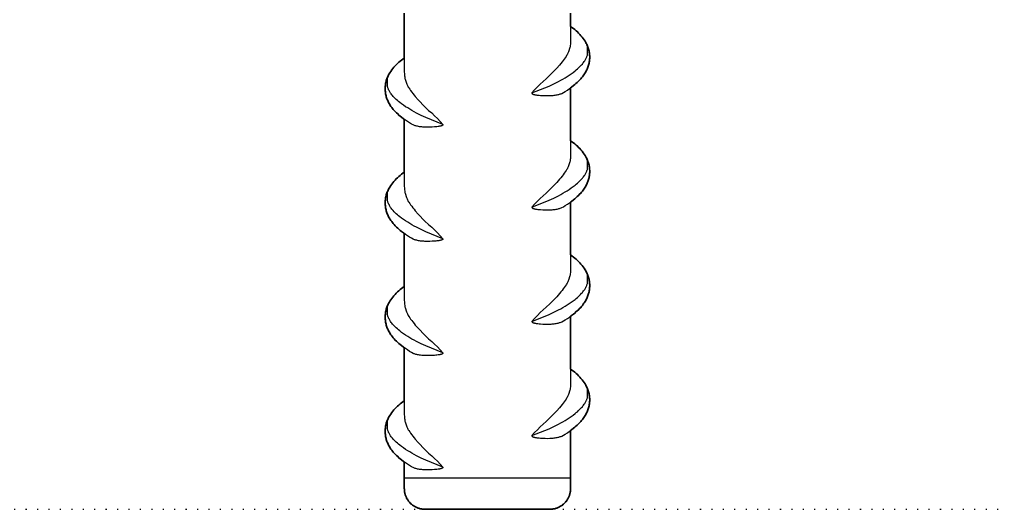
# Model space of a CAD drawing. Header units: millimetres. Extents: x -8 to 1608, y -703 to 404.
# Drawn here: x 689.1 to 784.2, y 0 to 47.1 of the extents above; entities that cross this region are included whole.
import ezdxf

# ---------------------------------------------------------------- set-up
doc = ezdxf.new("R2010")
doc.units = ezdxf.units.MM
doc.linetypes.add('Dots', pattern=[1, 0, -1])
doc.layers.add('Blocks', color=7, linetype='Continuous')
for name, color, linetype, lineweight, true_color in [('Blocks$Inner', 7, 'Continuous', 25, 0x007f00), ('Blocks$Outline', 7, 'Continuous', 35, 0xff3f3f), ('Groud', 7, 'Dots', 25, 0x243775)]:
    doc.layers.add(name, color=color, linetype=linetype, lineweight=lineweight, true_color=true_color)

# ---------------------------------------------------------------- blocks, each defined once
blk = doc.blocks.new('Rebar Coffee Table Front')
at = {"layer": 'Blocks$Inner'}
for points in [[(742.145, 51.585), (742.145, 45.224), (742.134, 44.9), (742.125, 44.785), (742.112, 44.671), (742.103, 44.602), (742.091, 44.534), (742.078, 44.466), (741.951, 44.061), (741.919, 43.988), (741.885, 43.916), (741.848, 43.845), (741.805, 43.766), (741.76, 43.687), (741.712, 43.61), (741.628, 43.481), (741.541, 43.354), (741.438, 43.214), (741.332, 43.077), (741.212, 42.927), (741.088, 42.779), (740.81, 42.463), (740.165, 41.794), (739.806, 41.451), (739.512, 41.198), (739.226, 40.936), (738.949, 40.664), (738.682, 40.384), (738.424, 40.094), (740.074, 40.759), (740.528, 40.971), (740.974, 41.196), (741.192, 41.312), (741.407, 41.432), (741.616, 41.553), (741.823, 41.679), (742.021, 41.806), (742.216, 41.939), (742.401, 42.072), (742.583, 42.21), (742.696, 42.302), (742.808, 42.397), (742.916, 42.495), (743.018, 42.591), (743.116, 42.691), (743.212, 42.794), (743.278, 42.869), (743.341, 42.947), (743.402, 43.027), (743.461, 43.108), (743.504, 43.172), (743.545, 43.237), (743.583, 43.303), (743.62, 43.371), (743.654, 43.439), (743.68, 43.496), (743.704, 43.553), (743.726, 43.61), (743.746, 43.669), (743.764, 43.728), (743.78, 43.788), (743.78, 44.513), (743.764, 44.573), (743.746, 44.632), (743.726, 44.69), (743.704, 44.748), (743.68, 44.805), (743.654, 44.861), (743.544, 45.065), (743.45, 45.204), (743.352, 45.339), (743.249, 45.471), (743.142, 45.6), (743.03, 45.725), (742.915, 45.846), (742.796, 45.964), (742.673, 46.077), (742.546, 46.187), (742.416, 46.292), (742.282, 46.393), (742.145, 46.489)], [(726.145, 48.548), (726.145, 42.187), (726.156, 41.863), (726.165, 41.748), (726.178, 41.634), (726.187, 41.565), (726.199, 41.497), (726.212, 41.429), (726.339, 41.024), (726.371, 40.951), (726.405, 40.879), (726.442, 40.808), (726.485, 40.729), (726.53, 40.65), (726.578, 40.573), (726.662, 40.444), (726.749, 40.317), (726.852, 40.177), (726.958, 40.04), (727.078, 39.89), (727.202, 39.742), (727.48, 39.426), (728.125, 38.757), (728.484, 38.413), (728.778, 38.161), (729.064, 37.899), (729.341, 37.627), (729.608, 37.346), (729.866, 37.057), (728.216, 37.722), (727.762, 37.934), (727.316, 38.159), (727.098, 38.275), (726.883, 38.395), (726.674, 38.516), (726.467, 38.642), (726.269, 38.769), (726.074, 38.902), (725.888, 39.035), (725.707, 39.173), (725.594, 39.265), (725.482, 39.36), (725.373, 39.458), (725.272, 39.554), (725.173, 39.654), (725.078, 39.757), (725.012, 39.832), (724.949, 39.91), (724.888, 39.99), (724.829, 40.071), (724.786, 40.135), (724.745, 40.2), (724.707, 40.266), (724.67, 40.334), (724.636, 40.402), (724.61, 40.459), (724.586, 40.516), (724.564, 40.573), (724.544, 40.632), (724.526, 40.691), (724.51, 40.751), (724.51, 41.476), (724.526, 41.536), (724.544, 41.595), (724.564, 41.653), (724.586, 41.711), (724.61, 41.768), (724.636, 41.824), (724.746, 42.028), (724.84, 42.167), (724.938, 42.302), (725.041, 42.434), (725.148, 42.563), (725.259, 42.688), (725.375, 42.809), (725.494, 42.927), (725.617, 43.04), (725.744, 43.15), (725.874, 43.255), (726.008, 43.356), (726.145, 43.452)], [(738.424, 40.094), (738.424, 40.09), (738.424, 40.086), (738.424, 40.084), (738.424, 40.082), (738.425, 40.08), (738.425, 40.078), (738.425, 40.077), (738.425, 40.075), (738.426, 40.073), (738.426, 40.071), (738.426, 40.069), (738.427, 40.067), (738.427, 40.065), (738.428, 40.064), (738.429, 40.062), (738.429, 40.06), (738.43, 40.058), (738.431, 40.056), (738.431, 40.054), (738.432, 40.053), (738.433, 40.051), (738.434, 40.049), (738.435, 40.047), (738.436, 40.046), (738.437, 40.044), (738.438, 40.042), (738.439, 40.041), (738.44, 40.039), (738.441, 40.037), (738.442, 40.036), (738.444, 40.034), (738.445, 40.032), (738.447, 40.03), (738.448, 40.028), (738.45, 40.027), (738.451, 40.025), (738.453, 40.023), (738.455, 40.021), (738.458, 40.018), (738.462, 40.015), (738.465, 40.012), (738.469, 40.009), (738.473, 40.006), (738.477, 40.003), (738.481, 40.001), (738.485, 39.998), (738.489, 39.995), (738.493, 39.993), (738.501, 39.988), (738.507, 39.985), (738.514, 39.982), (738.526, 39.976), (738.538, 39.971), (738.551, 39.966), (738.564, 39.961), (738.577, 39.957), (738.603, 39.949), (738.642, 39.938), (738.681, 39.929), (738.72, 39.92), (738.759, 39.913), (738.82, 39.902), (738.882, 39.893), (739.003, 39.878), (739.122, 39.865), (739.24, 39.855), (739.469, 39.84), (739.698, 39.831), (739.927, 39.829), (740.156, 39.834), (740.263, 39.839), (740.37, 39.846), (740.473, 39.855), (740.575, 39.866), (740.671, 39.879), (740.767, 39.895), (740.862, 39.914), (740.956, 39.935), (741.024, 39.953), (741.091, 39.973), (741.158, 39.996), (741.224, 40.02), (741.289, 40.047), (741.452, 40.132), (741.635, 40.243), (741.838, 40.374), (742.039, 40.51), (742.233, 40.649), (742.423, 40.795), (742.546, 40.894), (742.667, 40.997), (742.785, 41.103), (742.901, 41.214), (743.013, 41.328), (743.122, 41.445), (743.204, 41.54), (743.283, 41.636), (743.359, 41.736), (743.432, 41.837), (743.492, 41.927), (743.549, 42.018), (743.604, 42.112), (743.655, 42.207), (743.703, 42.303), (743.744, 42.392), (743.783, 42.483), (743.818, 42.575), (743.85, 42.668), (743.879, 42.762), (743.904, 42.857), (743.926, 42.952), (743.945, 43.049), (743.961, 43.146), (743.973, 43.244), (743.981, 43.342), (743.986, 43.44), (743.988, 43.538), (743.986, 43.636), (743.981, 43.735), (743.973, 43.833), (743.961, 43.93), (743.946, 44.027), (743.927, 44.124), (743.905, 44.22), (743.88, 44.315), (743.851, 44.409), (743.819, 44.502), (743.784, 44.594), (743.746, 44.684), (743.704, 44.773), (743.66, 44.861), (743.608, 44.947)], [(729.866, 37.057), (729.866, 37.053), (729.866, 37.049), (729.866, 37.047), (729.865, 37.045), (729.865, 37.043), (729.865, 37.041), (729.865, 37.04), (729.865, 37.038), (729.864, 37.036), (729.864, 37.034), (729.863, 37.032), (729.863, 37.03), (729.862, 37.028), (729.862, 37.026), (729.861, 37.025), (729.861, 37.023), (729.86, 37.021), (729.859, 37.019), (729.859, 37.017), (729.858, 37.016), (729.857, 37.014), (729.856, 37.012), (729.855, 37.01), (729.854, 37.009), (729.853, 37.007), (729.852, 37.005), (729.851, 37.004), (729.85, 37.002), (729.849, 37), (729.848, 36.999), (729.846, 36.997), (729.845, 36.995), (729.843, 36.993), (729.842, 36.991), (729.84, 36.99), (729.839, 36.988), (729.837, 36.986), (729.835, 36.984), (729.832, 36.981), (729.828, 36.978), (729.825, 36.975), (729.821, 36.972), (729.817, 36.969), (729.813, 36.966), (729.809, 36.964), (729.805, 36.961), (729.801, 36.958), (729.797, 36.956), (729.789, 36.951), (729.783, 36.948), (729.776, 36.945), (729.764, 36.939), (729.751, 36.934), (729.739, 36.929), (729.726, 36.924), (729.713, 36.92), (729.687, 36.912), (729.648, 36.901), (729.609, 36.892), (729.57, 36.883), (729.531, 36.876), (729.47, 36.865), (729.408, 36.856), (729.287, 36.841), (729.168, 36.828), (729.05, 36.818), (728.821, 36.803), (728.592, 36.794), (728.363, 36.792), (728.134, 36.797), (728.027, 36.802), (727.92, 36.809), (727.817, 36.818), (727.715, 36.829), (727.619, 36.842), (727.523, 36.858), (727.428, 36.877), (727.334, 36.898), (727.266, 36.916), (727.199, 36.936), (727.132, 36.959), (727.066, 36.983), (727.001, 37.01), (726.838, 37.095), (726.655, 37.206), (726.452, 37.337), (726.251, 37.473), (726.057, 37.612), (725.867, 37.758), (725.744, 37.857), (725.623, 37.96), (725.505, 38.066), (725.389, 38.177), (725.276, 38.291), (725.168, 38.408), (725.086, 38.503), (725.007, 38.599), (724.931, 38.699), (724.858, 38.8), (724.798, 38.89), (724.741, 38.981), (724.686, 39.075), (724.635, 39.17), (724.587, 39.266), (724.545, 39.355), (724.507, 39.446), (724.472, 39.538), (724.44, 39.631), (724.411, 39.725), (724.386, 39.82), (724.363, 39.915), (724.345, 40.012), (724.329, 40.109), (724.317, 40.207), (724.309, 40.305), (724.304, 40.403), (724.302, 40.501), (724.303, 40.599), (724.309, 40.698), (724.317, 40.796), (724.329, 40.893), (724.344, 40.99), (724.363, 41.087), (724.385, 41.183), (724.41, 41.278), (724.439, 41.372), (724.471, 41.465), (724.506, 41.557), (724.544, 41.647), (724.586, 41.736), (724.63, 41.824), (724.682, 41.91)], [(742.145, 40.585), (742.145, 34.224), (742.134, 33.9), (742.125, 33.785), (742.112, 33.671), (742.103, 33.602), (742.091, 33.534), (742.078, 33.466), (741.951, 33.061), (741.919, 32.988), (741.885, 32.916), (741.848, 32.845), (741.805, 32.766), (741.76, 32.687), (741.712, 32.61), (741.628, 32.481), (741.541, 32.354), (741.438, 32.214), (741.332, 32.077), (741.212, 31.927), (741.088, 31.779), (740.81, 31.463), (740.165, 30.794), (739.806, 30.451), (739.512, 30.198), (739.226, 29.936), (738.949, 29.664), (738.682, 29.384), (738.424, 29.094), (740.074, 29.759), (740.528, 29.971), (740.974, 30.196), (741.192, 30.312), (741.407, 30.432), (741.616, 30.553), (741.823, 30.679), (742.021, 30.806), (742.216, 30.939), (742.401, 31.072), (742.583, 31.21), (742.696, 31.302), (742.808, 31.397), (742.916, 31.495), (743.018, 31.591), (743.116, 31.691), (743.212, 31.794), (743.278, 31.869), (743.341, 31.947), (743.402, 32.027), (743.461, 32.108), (743.504, 32.172), (743.545, 32.237), (743.583, 32.303), (743.62, 32.371), (743.654, 32.439), (743.68, 32.496), (743.704, 32.553), (743.726, 32.61), (743.746, 32.669), (743.764, 32.728), (743.78, 32.788), (743.78, 33.513), (743.764, 33.573), (743.746, 33.632), (743.726, 33.69), (743.704, 33.748), (743.68, 33.805), (743.654, 33.861), (743.544, 34.065), (743.45, 34.204), (743.352, 34.339), (743.249, 34.471), (743.142, 34.6), (743.03, 34.725), (742.915, 34.846), (742.796, 34.964), (742.673, 35.077), (742.546, 35.187), (742.416, 35.292), (742.282, 35.393), (742.145, 35.489)], [(726.145, 37.548), (726.145, 31.187), (726.156, 30.863), (726.165, 30.748), (726.178, 30.634), (726.187, 30.565), (726.199, 30.497), (726.212, 30.429), (726.339, 30.024), (726.371, 29.951), (726.405, 29.879), (726.442, 29.808), (726.485, 29.729), (726.53, 29.65), (726.578, 29.573), (726.662, 29.444), (726.749, 29.317), (726.852, 29.177), (726.958, 29.04), (727.078, 28.89), (727.202, 28.742), (727.48, 28.426), (728.125, 27.757), (728.484, 27.413), (728.778, 27.161), (729.064, 26.899), (729.341, 26.627), (729.608, 26.346), (729.866, 26.057), (728.216, 26.722), (727.762, 26.934), (727.316, 27.159), (727.098, 27.275), (726.883, 27.395), (726.674, 27.516), (726.467, 27.642), (726.269, 27.769), (726.074, 27.902), (725.888, 28.035), (725.707, 28.173), (725.594, 28.265), (725.482, 28.36), (725.373, 28.458), (725.272, 28.554), (725.173, 28.654), (725.078, 28.757), (725.012, 28.832), (724.949, 28.91), (724.888, 28.99), (724.829, 29.071), (724.786, 29.135), (724.745, 29.2), (724.707, 29.266), (724.67, 29.334), (724.636, 29.402), (724.61, 29.459), (724.586, 29.516), (724.564, 29.573), (724.544, 29.632), (724.526, 29.691), (724.51, 29.751), (724.51, 30.476), (724.526, 30.536), (724.544, 30.595), (724.564, 30.653), (724.586, 30.711), (724.61, 30.768), (724.636, 30.824), (724.746, 31.028), (724.84, 31.167), (724.938, 31.302), (725.041, 31.434), (725.148, 31.563), (725.259, 31.688), (725.375, 31.809), (725.494, 31.927), (725.617, 32.04), (725.744, 32.15), (725.874, 32.255), (726.008, 32.356), (726.145, 32.452)], [(738.424, 29.094), (738.424, 29.09), (738.424, 29.086), (738.424, 29.084), (738.424, 29.082), (738.425, 29.08), (738.425, 29.078), (738.425, 29.077), (738.425, 29.075), (738.426, 29.073), (738.426, 29.071), (738.426, 29.069), (738.427, 29.067), (738.427, 29.065), (738.428, 29.064), (738.429, 29.062), (738.429, 29.06), (738.43, 29.058), (738.431, 29.056), (738.431, 29.054), (738.432, 29.053), (738.433, 29.051), (738.434, 29.049), (738.435, 29.047), (738.436, 29.046), (738.437, 29.044), (738.438, 29.042), (738.439, 29.041), (738.44, 29.039), (738.441, 29.037), (738.442, 29.036), (738.444, 29.034), (738.445, 29.032), (738.447, 29.03), (738.448, 29.028), (738.45, 29.027), (738.451, 29.025), (738.453, 29.023), (738.455, 29.021), (738.458, 29.018), (738.462, 29.015), (738.465, 29.012), (738.469, 29.009), (738.473, 29.006), (738.477, 29.003), (738.481, 29.001), (738.485, 28.998), (738.489, 28.995), (738.493, 28.993), (738.501, 28.988), (738.507, 28.985), (738.514, 28.982), (738.526, 28.976), (738.538, 28.971), (738.551, 28.966), (738.564, 28.961), (738.577, 28.957), (738.603, 28.949), (738.642, 28.938), (738.681, 28.929), (738.72, 28.92), (738.759, 28.913), (738.82, 28.902), (738.882, 28.893), (739.003, 28.878), (739.122, 28.865), (739.24, 28.855), (739.469, 28.84), (739.698, 28.831), (739.927, 28.829), (740.156, 28.834), (740.263, 28.839), (740.37, 28.846), (740.473, 28.855), (740.575, 28.866), (740.671, 28.879), (740.767, 28.895), (740.862, 28.914), (740.956, 28.935), (741.024, 28.953), (741.091, 28.973), (741.158, 28.996), (741.224, 29.02), (741.289, 29.047), (741.452, 29.132), (741.635, 29.243), (741.838, 29.374), (742.039, 29.51), (742.233, 29.649), (742.423, 29.795), (742.546, 29.894), (742.667, 29.997), (742.785, 30.103), (742.901, 30.214), (743.013, 30.328), (743.122, 30.445), (743.204, 30.54), (743.283, 30.636), (743.359, 30.736), (743.432, 30.837), (743.492, 30.927), (743.549, 31.018), (743.604, 31.112), (743.655, 31.207), (743.703, 31.303), (743.744, 31.392), (743.783, 31.483), (743.818, 31.575), (743.85, 31.668), (743.879, 31.762), (743.904, 31.857), (743.926, 31.952), (743.945, 32.049), (743.961, 32.146), (743.973, 32.244), (743.981, 32.342), (743.986, 32.44), (743.988, 32.538), (743.986, 32.636), (743.981, 32.735), (743.973, 32.833), (743.961, 32.93), (743.946, 33.027), (743.927, 33.124), (743.905, 33.22), (743.88, 33.315), (743.851, 33.409), (743.819, 33.502), (743.784, 33.594), (743.746, 33.684), (743.704, 33.773), (743.66, 33.861), (743.608, 33.947)], [(729.866, 26.057), (729.866, 26.053), (729.866, 26.049), (729.866, 26.047), (729.865, 26.045), (729.865, 26.043), (729.865, 26.041), (729.865, 26.04), (729.865, 26.038), (729.864, 26.036), (729.864, 26.034), (729.863, 26.032), (729.863, 26.03), (729.862, 26.028), (729.862, 26.026), (729.861, 26.025), (729.861, 26.023), (729.86, 26.021), (729.859, 26.019), (729.859, 26.017), (729.858, 26.016), (729.857, 26.014), (729.856, 26.012), (729.855, 26.01), (729.854, 26.009), (729.853, 26.007), (729.852, 26.005), (729.851, 26.004), (729.85, 26.002), (729.849, 26), (729.848, 25.999), (729.846, 25.997), (729.845, 25.995), (729.843, 25.993), (729.842, 25.991), (729.84, 25.99), (729.839, 25.988), (729.837, 25.986), (729.835, 25.984), (729.832, 25.981), (729.828, 25.978), (729.825, 25.975), (729.821, 25.972), (729.817, 25.969), (729.813, 25.966), (729.809, 25.964), (729.805, 25.961), (729.801, 25.958), (729.797, 25.956), (729.789, 25.951), (729.783, 25.948), (729.776, 25.945), (729.764, 25.939), (729.751, 25.934), (729.739, 25.929), (729.726, 25.924), (729.713, 25.92), (729.687, 25.912), (729.648, 25.901), (729.609, 25.892), (729.57, 25.883), (729.531, 25.876), (729.47, 25.865), (729.408, 25.856), (729.287, 25.841), (729.168, 25.828), (729.05, 25.818), (728.821, 25.803), (728.592, 25.794), (728.363, 25.792), (728.134, 25.797), (728.027, 25.802), (727.92, 25.809), (727.817, 25.818), (727.715, 25.829), (727.619, 25.842), (727.523, 25.858), (727.428, 25.877), (727.334, 25.898), (727.266, 25.916), (727.199, 25.936), (727.132, 25.959), (727.066, 25.983), (727.001, 26.01), (726.838, 26.095), (726.655, 26.206), (726.452, 26.337), (726.251, 26.473), (726.057, 26.612), (725.867, 26.758), (725.744, 26.857), (725.623, 26.96), (725.505, 27.066), (725.389, 27.177), (725.276, 27.291), (725.168, 27.408), (725.086, 27.503), (725.007, 27.599), (724.931, 27.699), (724.858, 27.8), (724.798, 27.89), (724.741, 27.981), (724.686, 28.075), (724.635, 28.17), (724.587, 28.266), (724.545, 28.355), (724.507, 28.446), (724.472, 28.538), (724.44, 28.631), (724.411, 28.725), (724.386, 28.82), (724.363, 28.915), (724.345, 29.012), (724.329, 29.109), (724.317, 29.207), (724.309, 29.305), (724.304, 29.403), (724.302, 29.501), (724.303, 29.599), (724.309, 29.698), (724.317, 29.796), (724.329, 29.893), (724.344, 29.99), (724.363, 30.087), (724.385, 30.183), (724.41, 30.278), (724.439, 30.372), (724.471, 30.465), (724.506, 30.557), (724.544, 30.647), (724.586, 30.736), (724.63, 30.824), (724.682, 30.91)], [(742.145, 29.585), (742.145, 23.224), (742.134, 22.9), (742.125, 22.785), (742.112, 22.671), (742.103, 22.602), (742.091, 22.534), (742.078, 22.466), (741.951, 22.061), (741.919, 21.988), (741.885, 21.916), (741.848, 21.845), (741.805, 21.766), (741.76, 21.687), (741.712, 21.61), (741.628, 21.481), (741.541, 21.354), (741.438, 21.214), (741.332, 21.077), (741.212, 20.927), (741.088, 20.779), (740.81, 20.463), (740.165, 19.794), (739.806, 19.451), (739.512, 19.198), (739.226, 18.936), (738.949, 18.664), (738.682, 18.384), (738.424, 18.094), (740.074, 18.759), (740.528, 18.971), (740.974, 19.196), (741.192, 19.312), (741.407, 19.432), (741.616, 19.553), (741.823, 19.679), (742.021, 19.806), (742.216, 19.939), (742.401, 20.072), (742.583, 20.21), (742.696, 20.302), (742.808, 20.397), (742.916, 20.495), (743.018, 20.591), (743.116, 20.691), (743.212, 20.794), (743.278, 20.869), (743.341, 20.947), (743.402, 21.027), (743.461, 21.108), (743.504, 21.172), (743.545, 21.237), (743.583, 21.303), (743.62, 21.371), (743.654, 21.439), (743.68, 21.496), (743.704, 21.553), (743.726, 21.61), (743.746, 21.669), (743.764, 21.728), (743.78, 21.788), (743.78, 22.513), (743.764, 22.573), (743.746, 22.632), (743.726, 22.69), (743.704, 22.748), (743.68, 22.805), (743.654, 22.861), (743.544, 23.065), (743.45, 23.204), (743.352, 23.339), (743.249, 23.471), (743.142, 23.6), (743.03, 23.725), (742.915, 23.846), (742.796, 23.964), (742.673, 24.077), (742.546, 24.187), (742.416, 24.292), (742.282, 24.393), (742.145, 24.489)], [(726.145, 26.548), (726.145, 20.187), (726.156, 19.863), (726.165, 19.748), (726.178, 19.634), (726.187, 19.565), (726.199, 19.497), (726.212, 19.429), (726.339, 19.024), (726.371, 18.951), (726.405, 18.879), (726.442, 18.808), (726.485, 18.729), (726.53, 18.65), (726.578, 18.573), (726.662, 18.444), (726.749, 18.317), (726.852, 18.177), (726.958, 18.04), (727.078, 17.89), (727.202, 17.742), (727.48, 17.426), (728.125, 16.757), (728.484, 16.413), (728.778, 16.161), (729.064, 15.899), (729.341, 15.627), (729.608, 15.346), (729.866, 15.057), (728.216, 15.722), (727.762, 15.934), (727.316, 16.159), (727.098, 16.275), (726.883, 16.395), (726.674, 16.516), (726.467, 16.642), (726.269, 16.769), (726.074, 16.902), (725.888, 17.035), (725.707, 17.173), (725.594, 17.265), (725.482, 17.36), (725.373, 17.458), (725.272, 17.554), (725.173, 17.654), (725.078, 17.757), (725.012, 17.832), (724.949, 17.91), (724.888, 17.99), (724.829, 18.071), (724.786, 18.135), (724.745, 18.2), (724.707, 18.266), (724.67, 18.334), (724.636, 18.402), (724.61, 18.459), (724.586, 18.516), (724.564, 18.573), (724.544, 18.632), (724.526, 18.691), (724.51, 18.751), (724.51, 19.476), (724.526, 19.536), (724.544, 19.595), (724.564, 19.653), (724.586, 19.711), (724.61, 19.768), (724.636, 19.824), (724.746, 20.028), (724.84, 20.167), (724.938, 20.302), (725.041, 20.434), (725.148, 20.563), (725.259, 20.688), (725.375, 20.809), (725.494, 20.927), (725.617, 21.04), (725.744, 21.15), (725.874, 21.255), (726.008, 21.356), (726.145, 21.452)], [(738.424, 18.094), (738.424, 18.09), (738.424, 18.086), (738.424, 18.084), (738.424, 18.082), (738.425, 18.08), (738.425, 18.078), (738.425, 18.077), (738.425, 18.075), (738.426, 18.073), (738.426, 18.071), (738.426, 18.069), (738.427, 18.067), (738.427, 18.065), (738.428, 18.064), (738.429, 18.062), (738.429, 18.06), (738.43, 18.058), (738.431, 18.056), (738.431, 18.054), (738.432, 18.053), (738.433, 18.051), (738.434, 18.049), (738.435, 18.047), (738.436, 18.046), (738.437, 18.044), (738.438, 18.042), (738.439, 18.041), (738.44, 18.039), (738.441, 18.037), (738.442, 18.036), (738.444, 18.034), (738.445, 18.032), (738.447, 18.03), (738.448, 18.028), (738.45, 18.027), (738.451, 18.025), (738.453, 18.023), (738.455, 18.021), (738.458, 18.018), (738.462, 18.015), (738.465, 18.012), (738.469, 18.009), (738.473, 18.006), (738.477, 18.003), (738.481, 18.001), (738.485, 17.998), (738.489, 17.995), (738.493, 17.993), (738.501, 17.988), (738.507, 17.985), (738.514, 17.982), (738.526, 17.976), (738.538, 17.971), (738.551, 17.966), (738.564, 17.961), (738.577, 17.957), (738.603, 17.949), (738.642, 17.938), (738.681, 17.929), (738.72, 17.92), (738.759, 17.913), (738.82, 17.902), (738.882, 17.893), (739.003, 17.878), (739.122, 17.865), (739.24, 17.855), (739.469, 17.84), (739.698, 17.831), (739.927, 17.829), (740.156, 17.834), (740.263, 17.839), (740.37, 17.846), (740.473, 17.855), (740.575, 17.866), (740.671, 17.879), (740.767, 17.895), (740.862, 17.914), (740.956, 17.935), (741.024, 17.953), (741.091, 17.973), (741.158, 17.996), (741.224, 18.02), (741.289, 18.047), (741.452, 18.132), (741.635, 18.243), (741.838, 18.374), (742.039, 18.51), (742.233, 18.649), (742.423, 18.795), (742.546, 18.894), (742.667, 18.997), (742.785, 19.103), (742.901, 19.214), (743.013, 19.328), (743.122, 19.445), (743.204, 19.54), (743.283, 19.636), (743.359, 19.736), (743.432, 19.837), (743.492, 19.927), (743.549, 20.018), (743.604, 20.112), (743.655, 20.207), (743.703, 20.303), (743.744, 20.392), (743.783, 20.483), (743.818, 20.575), (743.85, 20.668), (743.879, 20.762), (743.904, 20.857), (743.926, 20.952), (743.945, 21.049), (743.961, 21.146), (743.973, 21.244), (743.981, 21.342), (743.986, 21.44), (743.988, 21.538), (743.986, 21.636), (743.981, 21.735), (743.973, 21.833), (743.961, 21.93), (743.946, 22.027), (743.927, 22.124), (743.905, 22.22), (743.88, 22.315), (743.851, 22.409), (743.819, 22.502), (743.784, 22.594), (743.746, 22.684), (743.704, 22.773), (743.66, 22.861), (743.608, 22.947)], [(729.866, 15.057), (729.866, 15.053), (729.866, 15.049), (729.866, 15.047), (729.865, 15.045), (729.865, 15.043), (729.865, 15.041), (729.865, 15.04), (729.865, 15.038), (729.864, 15.036), (729.864, 15.034), (729.863, 15.032), (729.863, 15.03), (729.862, 15.028), (729.862, 15.026), (729.861, 15.025), (729.861, 15.023), (729.86, 15.021), (729.859, 15.019), (729.859, 15.017), (729.858, 15.016), (729.857, 15.014), (729.856, 15.012), (729.855, 15.01), (729.854, 15.009), (729.853, 15.007), (729.852, 15.005), (729.851, 15.004), (729.85, 15.002), (729.849, 15), (729.848, 14.999), (729.846, 14.997), (729.845, 14.995), (729.843, 14.993), (729.842, 14.991), (729.84, 14.99), (729.839, 14.988), (729.837, 14.986), (729.835, 14.984), (729.832, 14.981), (729.828, 14.978), (729.825, 14.975), (729.821, 14.972), (729.817, 14.969), (729.813, 14.966), (729.809, 14.964), (729.805, 14.961), (729.801, 14.958), (729.797, 14.956), (729.789, 14.951), (729.783, 14.948), (729.776, 14.945), (729.764, 14.939), (729.751, 14.934), (729.739, 14.929), (729.726, 14.924), (729.713, 14.92), (729.687, 14.912), (729.648, 14.901), (729.609, 14.892), (729.57, 14.883), (729.531, 14.876), (729.47, 14.865), (729.408, 14.856), (729.287, 14.841), (729.168, 14.828), (729.05, 14.818), (728.821, 14.803), (728.592, 14.794), (728.363, 14.792), (728.134, 14.797), (728.027, 14.802), (727.92, 14.809), (727.817, 14.818), (727.715, 14.829), (727.619, 14.842), (727.523, 14.858), (727.428, 14.877), (727.334, 14.898), (727.266, 14.916), (727.199, 14.936), (727.132, 14.959), (727.066, 14.983), (727.001, 15.01), (726.838, 15.095), (726.655, 15.206), (726.452, 15.337), (726.251, 15.473), (726.057, 15.612), (725.867, 15.758), (725.744, 15.857), (725.623, 15.96), (725.505, 16.066), (725.389, 16.177), (725.276, 16.291), (725.168, 16.408), (725.086, 16.503), (725.007, 16.599), (724.931, 16.699), (724.858, 16.8), (724.798, 16.89), (724.741, 16.981), (724.686, 17.075), (724.635, 17.17), (724.587, 17.266), (724.545, 17.355), (724.507, 17.446), (724.472, 17.538), (724.44, 17.631), (724.411, 17.725), (724.386, 17.82), (724.363, 17.915), (724.345, 18.012), (724.329, 18.109), (724.317, 18.207), (724.309, 18.305), (724.304, 18.403), (724.302, 18.501), (724.303, 18.599), (724.309, 18.698), (724.317, 18.796), (724.329, 18.893), (724.344, 18.99), (724.363, 19.087), (724.385, 19.183), (724.41, 19.278), (724.439, 19.372), (724.471, 19.465), (724.506, 19.557), (724.544, 19.647), (724.586, 19.736), (724.63, 19.824), (724.682, 19.91)], [(742.145, 18.585), (742.145, 12.224), (742.134, 11.9), (742.125, 11.785), (742.112, 11.671), (742.103, 11.602), (742.091, 11.534), (742.078, 11.466), (741.951, 11.061), (741.919, 10.988), (741.885, 10.916), (741.848, 10.845), (741.805, 10.766), (741.76, 10.687), (741.712, 10.61), (741.628, 10.481), (741.541, 10.354), (741.438, 10.214), (741.332, 10.077), (741.212, 9.927), (741.088, 9.779), (740.81, 9.463), (740.165, 8.794), (739.806, 8.451), (739.512, 8.198), (739.226, 7.936), (738.949, 7.664), (738.682, 7.384), (738.424, 7.094), (738.424, 7.09), (738.424, 7.086), (738.424, 7.084), (738.424, 7.082), (738.425, 7.08), (738.425, 7.078), (738.425, 7.077), (738.425, 7.075), (738.426, 7.073), (738.426, 7.071), (738.426, 7.069), (738.427, 7.067), (738.427, 7.065), (738.428, 7.064), (738.429, 7.062), (738.429, 7.06), (738.43, 7.058), (738.431, 7.056), (738.431, 7.054), (738.432, 7.053), (738.433, 7.051), (738.434, 7.049), (738.435, 7.047), (738.436, 7.046), (738.437, 7.044), (738.438, 7.042), (738.439, 7.041), (738.44, 7.039), (738.441, 7.037), (738.442, 7.036), (738.444, 7.034), (738.445, 7.032), (738.447, 7.03), (738.448, 7.028), (738.45, 7.027), (738.451, 7.025), (738.453, 7.023), (738.455, 7.021), (738.458, 7.018), (738.462, 7.015), (738.465, 7.012), (738.469, 7.009), (738.473, 7.006), (738.477, 7.003), (738.481, 7.001), (738.485, 6.998), (738.489, 6.995), (738.493, 6.993), (738.501, 6.988), (738.507, 6.985), (738.514, 6.982), (738.526, 6.976), (738.538, 6.971), (738.551, 6.966), (738.564, 6.961), (738.577, 6.957), (738.603, 6.949), (738.642, 6.938), (738.681, 6.929), (738.72, 6.92), (738.759, 6.913), (738.82, 6.902), (738.882, 6.893), (739.003, 6.878), (739.122, 6.865), (739.24, 6.855), (739.469, 6.84), (739.698, 6.831), (739.927, 6.829), (740.156, 6.834), (740.263, 6.839), (740.37, 6.846), (740.473, 6.855), (740.575, 6.866), (740.671, 6.879), (740.767, 6.895), (740.862, 6.914), (740.956, 6.935), (741.024, 6.953), (741.091, 6.973), (741.158, 6.996), (741.224, 7.02), (741.289, 7.047), (741.452, 7.132), (741.635, 7.243), (741.838, 7.374), (742.039, 7.51), (742.233, 7.649), (742.423, 7.795), (742.546, 7.894), (742.667, 7.997), (742.785, 8.103), (742.901, 8.214), (743.013, 8.328), (743.122, 8.445), (743.204, 8.54), (743.283, 8.636), (743.359, 8.736), (743.432, 8.837), (743.492, 8.927), (743.549, 9.018), (743.604, 9.112), (743.655, 9.207), (743.703, 9.303), (743.744, 9.392), (743.783, 9.483), (743.818, 9.575), (743.85, 9.668), (743.879, 9.762), (743.904, 9.857), (743.926, 9.952), (743.945, 10.049), (743.961, 10.146), (743.973, 10.244), (743.981, 10.342), (743.986, 10.44), (743.988, 10.538), (743.986, 10.636), (743.981, 10.735), (743.973, 10.833), (743.961, 10.93), (743.946, 11.027), (743.927, 11.124), (743.905, 11.22), (743.88, 11.315), (743.851, 11.409), (743.819, 11.502), (743.784, 11.594), (743.746, 11.684), (743.704, 11.773), (743.66, 11.861), (743.608, 11.947)], [(726.145, 15.548), (726.145, 9.187), (726.156, 8.863), (726.165, 8.748), (726.178, 8.634), (726.187, 8.565), (726.199, 8.497), (726.212, 8.429), (726.339, 8.024), (726.371, 7.951), (726.405, 7.879), (726.442, 7.808), (726.485, 7.729), (726.53, 7.65), (726.578, 7.573), (726.662, 7.444), (726.749, 7.317), (726.852, 7.177), (726.958, 7.04), (727.078, 6.89), (727.202, 6.742), (727.48, 6.426), (728.125, 5.757), (728.484, 5.413), (728.778, 5.161), (729.064, 4.899), (729.341, 4.627), (729.608, 4.346), (729.866, 4.057), (728.216, 4.722), (727.762, 4.934), (727.316, 5.159), (727.098, 5.275), (726.883, 5.395), (726.674, 5.516), (726.467, 5.642), (726.269, 5.769), (726.074, 5.902), (725.888, 6.035), (725.707, 6.173), (725.594, 6.265), (725.482, 6.36), (725.373, 6.458), (725.272, 6.554), (725.173, 6.654), (725.078, 6.757), (725.012, 6.832), (724.949, 6.91), (724.888, 6.99), (724.829, 7.071), (724.786, 7.135), (724.745, 7.2), (724.707, 7.266), (724.67, 7.334), (724.636, 7.402), (724.61, 7.459), (724.586, 7.516), (724.564, 7.573), (724.544, 7.632), (724.526, 7.691), (724.51, 7.751), (724.51, 8.476), (724.526, 8.536), (724.544, 8.595), (724.564, 8.653), (724.586, 8.711), (724.61, 8.768), (724.636, 8.824), (724.746, 9.028), (724.84, 9.167), (724.938, 9.302), (725.041, 9.434), (725.148, 9.563), (725.259, 9.688), (725.375, 9.809), (725.494, 9.927), (725.617, 10.04), (725.744, 10.15), (725.874, 10.255), (726.008, 10.356), (726.145, 10.452)], [(738.424, 7.094), (740.074, 7.759), (740.528, 7.971), (740.974, 8.196), (741.192, 8.312), (741.407, 8.432), (741.616, 8.553), (741.823, 8.679), (742.021, 8.806), (742.216, 8.939), (742.401, 9.072), (742.583, 9.21), (742.696, 9.302), (742.808, 9.397), (742.916, 9.495), (743.018, 9.591), (743.116, 9.691), (743.212, 9.794), (743.278, 9.869), (743.341, 9.947), (743.402, 10.027), (743.461, 10.108), (743.504, 10.172), (743.545, 10.237), (743.583, 10.303), (743.62, 10.371), (743.654, 10.439), (743.68, 10.496), (743.704, 10.553), (743.726, 10.61), (743.746, 10.669), (743.764, 10.728), (743.78, 10.788), (743.78, 11.513), (743.764, 11.573), (743.746, 11.632), (743.726, 11.69), (743.704, 11.748), (743.68, 11.805), (743.654, 11.861), (743.544, 12.065), (743.45, 12.204), (743.352, 12.339), (743.249, 12.471), (743.142, 12.6), (743.03, 12.725), (742.915, 12.846), (742.796, 12.964), (742.673, 13.077), (742.546, 13.187), (742.416, 13.292), (742.282, 13.393), (742.145, 13.489)], [(729.866, 4.057), (729.866, 4.053), (729.866, 4.049), (729.866, 4.047), (729.865, 4.045), (729.865, 4.043), (729.865, 4.041), (729.865, 4.04), (729.865, 4.038), (729.864, 4.036), (729.864, 4.034), (729.863, 4.032), (729.863, 4.03), (729.862, 4.028), (729.862, 4.026), (729.861, 4.025), (729.861, 4.023), (729.86, 4.021), (729.859, 4.019), (729.859, 4.017), (729.858, 4.016), (729.857, 4.014), (729.856, 4.012), (729.855, 4.01), (729.854, 4.009), (729.853, 4.007), (729.852, 4.005), (729.851, 4.004), (729.85, 4.002), (729.849, 4), (729.848, 3.999), (729.846, 3.997), (729.845, 3.995), (729.843, 3.993), (729.842, 3.991), (729.84, 3.99), (729.839, 3.988), (729.837, 3.986), (729.835, 3.984), (729.832, 3.981), (729.828, 3.978), (729.825, 3.975), (729.821, 3.972), (729.817, 3.969), (729.813, 3.966), (729.809, 3.964), (729.805, 3.961), (729.801, 3.958), (729.797, 3.956), (729.789, 3.951), (729.783, 3.948), (729.776, 3.945), (729.764, 3.939), (729.751, 3.934), (729.739, 3.929), (729.726, 3.924), (729.713, 3.92), (729.687, 3.912), (729.648, 3.901), (729.609, 3.892), (729.57, 3.883), (729.531, 3.876), (729.47, 3.865), (729.408, 3.856), (729.287, 3.841), (729.168, 3.828), (729.05, 3.818), (728.821, 3.803), (728.592, 3.794), (728.363, 3.792), (728.134, 3.797), (728.027, 3.802), (727.92, 3.809), (727.817, 3.818), (727.715, 3.829), (727.619, 3.842), (727.523, 3.858), (727.428, 3.877), (727.334, 3.898), (727.266, 3.916), (727.199, 3.936), (727.132, 3.959), (727.066, 3.983), (727.001, 4.01), (726.838, 4.095), (726.655, 4.206), (726.452, 4.337), (726.251, 4.473), (726.057, 4.612), (725.867, 4.758), (725.744, 4.857), (725.623, 4.96), (725.505, 5.066), (725.389, 5.177), (725.276, 5.291), (725.168, 5.408), (725.086, 5.503), (725.007, 5.599), (724.931, 5.699), (724.858, 5.8), (724.798, 5.89), (724.741, 5.981), (724.686, 6.075), (724.635, 6.17), (724.587, 6.266), (724.545, 6.355), (724.507, 6.446), (724.472, 6.538), (724.44, 6.631), (724.411, 6.725), (724.386, 6.82), (724.363, 6.915), (724.345, 7.012), (724.329, 7.109), (724.317, 7.207), (724.309, 7.305), (724.304, 7.403), (724.302, 7.501), (724.303, 7.599), (724.309, 7.698), (724.317, 7.796), (724.329, 7.893), (724.344, 7.99), (724.363, 8.087), (724.385, 8.183), (724.41, 8.278), (724.439, 8.372), (724.471, 8.465), (724.506, 8.557), (724.544, 8.647), (724.586, 8.736), (724.63, 8.824), (724.682, 8.91)], [(742.145, 7.585), (742.145, 3), (726.145, 3), (726.145, 4.548)], [(742.145, 3), (742.145, 2), (742.144, 1.932), (742.14, 1.864), (742.134, 1.795), (742.126, 1.728), (742.116, 1.66), (742.103, 1.593), (742.088, 1.526), (742.071, 1.46), (742.051, 1.395), (742.029, 1.33), (742.006, 1.266), (741.979, 1.203), (741.951, 1.141), (741.921, 1.08), (741.888, 1.02), (741.854, 0.961), (741.817, 0.903), (741.779, 0.847), (741.739, 0.792), (741.696, 0.738), (741.652, 0.686), (741.607, 0.635), (741.559, 0.586), (741.51, 0.538), (741.459, 0.493), (741.407, 0.449), (741.353, 0.406), (741.298, 0.366), (741.242, 0.328), (741.184, 0.291), (741.125, 0.257), (741.065, 0.224), (741.004, 0.194), (740.942, 0.166), (740.879, 0.139), (740.815, 0.115), (740.75, 0.094), (740.685, 0.074), (740.618, 0.057), (740.552, 0.042), (740.485, 0.029), (740.417, 0.019), (740.349, 0.01), (740.281, 0.005), (740.213, 0.001), (740.145, 0), (728.145, 0), (728.077, 0.001), (728.008, 0.005), (727.94, 0.01), (727.873, 0.019), (727.805, 0.029), (727.738, 0.042), (727.671, 0.057), (727.605, 0.074), (727.54, 0.094), (727.475, 0.115), (727.411, 0.139), (727.348, 0.166), (727.286, 0.194), (727.225, 0.224), (727.165, 0.257), (727.106, 0.291), (727.048, 0.328), (726.992, 0.366), (726.936, 0.406), (726.883, 0.449), (726.831, 0.493), (726.78, 0.538), (726.731, 0.586), (726.683, 0.635), (726.638, 0.686), (726.594, 0.738), (726.551, 0.792), (726.511, 0.847), (726.473, 0.903), (726.436, 0.961), (726.402, 1.02), (726.369, 1.08), (726.339, 1.141), (726.311, 1.203), (726.284, 1.266), (726.26, 1.33), (726.239, 1.395), (726.219, 1.46), (726.202, 1.526), (726.187, 1.593), (726.174, 1.66), (726.164, 1.728), (726.155, 1.795), (726.15, 1.864), (726.146, 1.932), (726.145, 2), (726.145, 3)]]:
    blk.add_lwpolyline(points, dxfattribs=at)
at = {"layer": 'Blocks$Outline'}
for points in [[(742.145, 51.585), (742.145, 46.489)], [(726.145, 43.452), (726.145, 48.548)], [(742.145, 46.489), (742.282, 46.393), (742.416, 46.292), (742.546, 46.187), (742.673, 46.077), (742.796, 45.964), (742.915, 45.846), (743.03, 45.725), (743.142, 45.6), (743.249, 45.471), (743.352, 45.339), (743.45, 45.204), (743.544, 45.065), (743.608, 44.947)], [(743.608, 44.947), (743.66, 44.861), (743.704, 44.773), (743.746, 44.684), (743.784, 44.594), (743.819, 44.502), (743.851, 44.409), (743.88, 44.315), (743.905, 44.22), (743.927, 44.124), (743.946, 44.027), (743.961, 43.93), (743.973, 43.833), (743.981, 43.735), (743.986, 43.636), (743.988, 43.538), (743.986, 43.44), (743.981, 43.342), (743.973, 43.244), (743.961, 43.146), (743.945, 43.049), (743.926, 42.952), (743.904, 42.857), (743.879, 42.762), (743.85, 42.668), (743.818, 42.575), (743.783, 42.483), (743.744, 42.392), (743.703, 42.303), (743.655, 42.207), (743.604, 42.112), (743.549, 42.018), (743.492, 41.927), (743.432, 41.837), (743.359, 41.736), (743.283, 41.636), (743.204, 41.54), (743.122, 41.445), (743.013, 41.328), (742.901, 41.214), (742.785, 41.103), (742.667, 40.997), (742.546, 40.894), (742.423, 40.795), (742.233, 40.649), (742.145, 40.585)], [(724.682, 41.91), (724.746, 42.028), (724.84, 42.167), (724.938, 42.302), (725.041, 42.434), (725.148, 42.563), (725.259, 42.688), (725.375, 42.809), (725.494, 42.927), (725.617, 43.04), (725.744, 43.15), (725.874, 43.255), (726.008, 43.356), (726.145, 43.452)], [(726.145, 37.548), (726.057, 37.612), (725.867, 37.758), (725.744, 37.857), (725.623, 37.96), (725.505, 38.066), (725.389, 38.177), (725.276, 38.291), (725.168, 38.408), (725.086, 38.503), (725.007, 38.599), (724.931, 38.699), (724.858, 38.8), (724.798, 38.89), (724.741, 38.981), (724.686, 39.075), (724.635, 39.17), (724.587, 39.266), (724.545, 39.355), (724.507, 39.446), (724.472, 39.538), (724.44, 39.631), (724.411, 39.725), (724.386, 39.82), (724.363, 39.915), (724.345, 40.012), (724.329, 40.109), (724.317, 40.207), (724.309, 40.305), (724.304, 40.403), (724.302, 40.501), (724.303, 40.599), (724.309, 40.698), (724.317, 40.796), (724.329, 40.893), (724.344, 40.99), (724.363, 41.087), (724.385, 41.183), (724.41, 41.278), (724.439, 41.372), (724.471, 41.465), (724.506, 41.557), (724.544, 41.647), (724.586, 41.736), (724.63, 41.824), (724.682, 41.91)], [(742.145, 40.585), (742.145, 35.489)], [(726.145, 32.452), (726.145, 37.548)], [(742.145, 35.489), (742.282, 35.393), (742.416, 35.292), (742.546, 35.187), (742.673, 35.077), (742.796, 34.964), (742.915, 34.846), (743.03, 34.725), (743.142, 34.6), (743.249, 34.471), (743.352, 34.339), (743.45, 34.204), (743.544, 34.065), (743.608, 33.947)], [(743.608, 33.947), (743.66, 33.861), (743.704, 33.773), (743.746, 33.684), (743.784, 33.594), (743.819, 33.502), (743.851, 33.409), (743.88, 33.315), (743.905, 33.22), (743.927, 33.124), (743.946, 33.027), (743.961, 32.93), (743.973, 32.833), (743.981, 32.735), (743.986, 32.636), (743.988, 32.538), (743.986, 32.44), (743.981, 32.342), (743.973, 32.244), (743.961, 32.146), (743.945, 32.049), (743.926, 31.952), (743.904, 31.857), (743.879, 31.762), (743.85, 31.668), (743.818, 31.575), (743.783, 31.483), (743.744, 31.392), (743.703, 31.303), (743.655, 31.207), (743.604, 31.112), (743.549, 31.018), (743.492, 30.927), (743.432, 30.837), (743.359, 30.736), (743.283, 30.636), (743.204, 30.54), (743.122, 30.445), (743.013, 30.328), (742.901, 30.214), (742.785, 30.103), (742.667, 29.997), (742.546, 29.894), (742.423, 29.795), (742.233, 29.649), (742.145, 29.585)], [(724.682, 30.91), (724.746, 31.028), (724.84, 31.167), (724.938, 31.302), (725.041, 31.434), (725.148, 31.563), (725.259, 31.688), (725.375, 31.809), (725.494, 31.927), (725.617, 32.04), (725.744, 32.15), (725.874, 32.255), (726.008, 32.356), (726.145, 32.452)], [(726.145, 26.548), (726.057, 26.612), (725.867, 26.758), (725.744, 26.857), (725.623, 26.96), (725.505, 27.066), (725.389, 27.177), (725.276, 27.291), (725.168, 27.408), (725.086, 27.503), (725.007, 27.599), (724.931, 27.699), (724.858, 27.8), (724.798, 27.89), (724.741, 27.981), (724.686, 28.075), (724.635, 28.17), (724.587, 28.266), (724.545, 28.355), (724.507, 28.446), (724.472, 28.538), (724.44, 28.631), (724.411, 28.725), (724.386, 28.82), (724.363, 28.915), (724.345, 29.012), (724.329, 29.109), (724.317, 29.207), (724.309, 29.305), (724.304, 29.403), (724.302, 29.501), (724.303, 29.599), (724.309, 29.698), (724.317, 29.796), (724.329, 29.893), (724.344, 29.99), (724.363, 30.087), (724.385, 30.183), (724.41, 30.278), (724.439, 30.372), (724.471, 30.465), (724.506, 30.557), (724.544, 30.647), (724.586, 30.736), (724.63, 30.824), (724.682, 30.91)], [(742.145, 29.585), (742.145, 24.489)], [(726.145, 21.452), (726.145, 26.548)], [(742.145, 24.489), (742.282, 24.393), (742.416, 24.292), (742.546, 24.187), (742.673, 24.077), (742.796, 23.964), (742.915, 23.846), (743.03, 23.725), (743.142, 23.6), (743.249, 23.471), (743.352, 23.339), (743.45, 23.204), (743.544, 23.065), (743.608, 22.947)], [(743.608, 22.947), (743.66, 22.861), (743.704, 22.773), (743.746, 22.684), (743.784, 22.594), (743.819, 22.502), (743.851, 22.409), (743.88, 22.315), (743.905, 22.22), (743.927, 22.124), (743.946, 22.027), (743.961, 21.93), (743.973, 21.833), (743.981, 21.735), (743.986, 21.636), (743.988, 21.538), (743.986, 21.44), (743.981, 21.342), (743.973, 21.244), (743.961, 21.146), (743.945, 21.049), (743.926, 20.952), (743.904, 20.857), (743.879, 20.762), (743.85, 20.668), (743.818, 20.575), (743.783, 20.483), (743.744, 20.392), (743.703, 20.303), (743.655, 20.207), (743.604, 20.112), (743.549, 20.018), (743.492, 19.927), (743.432, 19.837), (743.359, 19.736), (743.283, 19.636), (743.204, 19.54), (743.122, 19.445), (743.013, 19.328), (742.901, 19.214), (742.785, 19.103), (742.667, 18.997), (742.546, 18.894), (742.423, 18.795), (742.233, 18.649), (742.145, 18.585)], [(724.682, 19.91), (724.746, 20.028), (724.84, 20.167), (724.938, 20.302), (725.041, 20.434), (725.148, 20.563), (725.259, 20.688), (725.375, 20.809), (725.494, 20.927), (725.617, 21.04), (725.744, 21.15), (725.874, 21.255), (726.008, 21.356), (726.145, 21.452)], [(726.145, 15.548), (726.057, 15.612), (725.867, 15.758), (725.744, 15.857), (725.623, 15.96), (725.505, 16.066), (725.389, 16.177), (725.276, 16.291), (725.168, 16.408), (725.086, 16.503), (725.007, 16.599), (724.931, 16.699), (724.858, 16.8), (724.798, 16.89), (724.741, 16.981), (724.686, 17.075), (724.635, 17.17), (724.587, 17.266), (724.545, 17.355), (724.507, 17.446), (724.472, 17.538), (724.44, 17.631), (724.411, 17.725), (724.386, 17.82), (724.363, 17.915), (724.345, 18.012), (724.329, 18.109), (724.317, 18.207), (724.309, 18.305), (724.304, 18.403), (724.302, 18.501), (724.303, 18.599), (724.309, 18.698), (724.317, 18.796), (724.329, 18.893), (724.344, 18.99), (724.363, 19.087), (724.385, 19.183), (724.41, 19.278), (724.439, 19.372), (724.471, 19.465), (724.506, 19.557), (724.544, 19.647), (724.586, 19.736), (724.63, 19.824), (724.682, 19.91)], [(742.145, 18.585), (742.145, 13.489)], [(726.145, 10.452), (726.145, 15.548)], [(742.145, 13.489), (742.282, 13.393), (742.416, 13.292), (742.546, 13.187), (742.673, 13.077), (742.796, 12.964), (742.915, 12.846), (743.03, 12.725), (743.142, 12.6), (743.249, 12.471), (743.352, 12.339), (743.45, 12.204), (743.544, 12.065), (743.608, 11.947)], [(743.608, 11.947), (743.66, 11.861), (743.704, 11.773), (743.746, 11.684), (743.784, 11.594), (743.819, 11.502), (743.851, 11.409), (743.88, 11.315), (743.905, 11.22), (743.927, 11.124), (743.946, 11.027), (743.961, 10.93), (743.973, 10.833), (743.981, 10.735), (743.986, 10.636), (743.988, 10.538), (743.986, 10.44), (743.981, 10.342), (743.973, 10.244), (743.961, 10.146), (743.945, 10.049), (743.926, 9.952), (743.904, 9.857), (743.879, 9.762), (743.85, 9.668), (743.818, 9.575), (743.783, 9.483), (743.744, 9.392), (743.703, 9.303), (743.655, 9.207), (743.604, 9.112), (743.549, 9.018), (743.492, 8.927), (743.432, 8.837), (743.359, 8.736), (743.283, 8.636), (743.204, 8.54), (743.122, 8.445), (743.013, 8.328), (742.901, 8.214), (742.785, 8.103), (742.667, 7.997), (742.546, 7.894), (742.423, 7.795), (742.233, 7.649), (742.145, 7.585)], [(724.682, 8.91), (724.746, 9.028), (724.84, 9.167), (724.938, 9.302), (725.041, 9.434), (725.148, 9.563), (725.259, 9.688), (725.375, 9.809), (725.494, 9.927), (725.617, 10.04), (725.744, 10.15), (725.874, 10.255), (726.008, 10.356), (726.145, 10.452)], [(726.145, 4.548), (726.057, 4.612), (725.867, 4.758), (725.744, 4.857), (725.623, 4.96), (725.505, 5.066), (725.389, 5.177), (725.276, 5.291), (725.168, 5.408), (725.086, 5.503), (725.007, 5.599), (724.931, 5.699), (724.858, 5.8), (724.798, 5.89), (724.741, 5.981), (724.686, 6.075), (724.635, 6.17), (724.587, 6.266), (724.545, 6.355), (724.507, 6.446), (724.472, 6.538), (724.44, 6.631), (724.411, 6.725), (724.386, 6.82), (724.363, 6.915), (724.345, 7.012), (724.329, 7.109), (724.317, 7.207), (724.309, 7.305), (724.304, 7.403), (724.302, 7.501), (724.303, 7.599), (724.309, 7.698), (724.317, 7.796), (724.329, 7.893), (724.344, 7.99), (724.363, 8.087), (724.385, 8.183), (724.41, 8.278), (724.439, 8.372), (724.471, 8.465), (724.506, 8.557), (724.544, 8.647), (724.586, 8.736), (724.63, 8.824), (724.682, 8.91)], [(742.145, 7.585), (742.145, 3)], [(726.145, 3), (726.145, 4.548)], [(742.145, 3), (742.145, 2), (742.144, 1.932), (742.14, 1.864), (742.134, 1.795), (742.126, 1.728), (742.116, 1.66), (742.103, 1.593), (742.088, 1.526), (742.071, 1.46), (742.051, 1.395), (742.029, 1.33), (742.006, 1.266), (741.979, 1.203), (741.951, 1.141), (741.921, 1.08), (741.888, 1.02), (741.854, 0.961), (741.817, 0.903), (741.779, 0.847), (741.739, 0.792), (741.696, 0.738), (741.652, 0.686), (741.607, 0.635), (741.559, 0.586), (741.51, 0.538), (741.459, 0.493), (741.407, 0.449), (741.353, 0.406), (741.298, 0.366), (741.242, 0.328), (741.184, 0.291), (741.125, 0.257), (741.065, 0.224), (741.004, 0.194), (740.942, 0.166), (740.879, 0.139), (740.815, 0.115), (740.75, 0.094), (740.685, 0.074), (740.618, 0.057), (740.552, 0.042), (740.485, 0.029), (740.417, 0.019), (740.349, 0.01), (740.281, 0.005), (740.213, 0.001), (740.145, 0), (728.145, 0), (728.077, 0.001), (728.008, 0.005), (727.94, 0.01), (727.873, 0.019), (727.805, 0.029), (727.738, 0.042), (727.671, 0.057), (727.605, 0.074), (727.54, 0.094), (727.475, 0.115), (727.411, 0.139), (727.348, 0.166), (727.286, 0.194), (727.225, 0.224), (727.165, 0.257), (727.106, 0.291), (727.048, 0.328), (726.992, 0.366), (726.936, 0.406), (726.883, 0.449), (726.831, 0.493), (726.78, 0.538), (726.731, 0.586), (726.683, 0.635), (726.638, 0.686), (726.594, 0.738), (726.551, 0.792), (726.511, 0.847), (726.473, 0.903), (726.436, 0.961), (726.402, 1.02), (726.369, 1.08), (726.339, 1.141), (726.311, 1.203), (726.284, 1.266), (726.26, 1.33), (726.239, 1.395), (726.219, 1.46), (726.202, 1.526), (726.187, 1.593), (726.174, 1.66), (726.164, 1.728), (726.155, 1.795), (726.15, 1.864), (726.146, 1.932), (726.145, 2), (726.145, 3)]]:
    blk.add_lwpolyline(points, dxfattribs=at)

msp = doc.modelspace()

# ---------------------------------------------------------------- linework, layer by layer
at = {"layer": 'Groud'}
msp.add_lwpolyline([(0, 0), (784.173, 0)], dxfattribs=at)

# ---------------------------------------------------------------- block references
at = {"layer": 'Blocks'}
msp.add_blockref('Rebar Coffee Table Front', (0, 0), dxfattribs=at)

doc.saveas('drawing.dxf')
